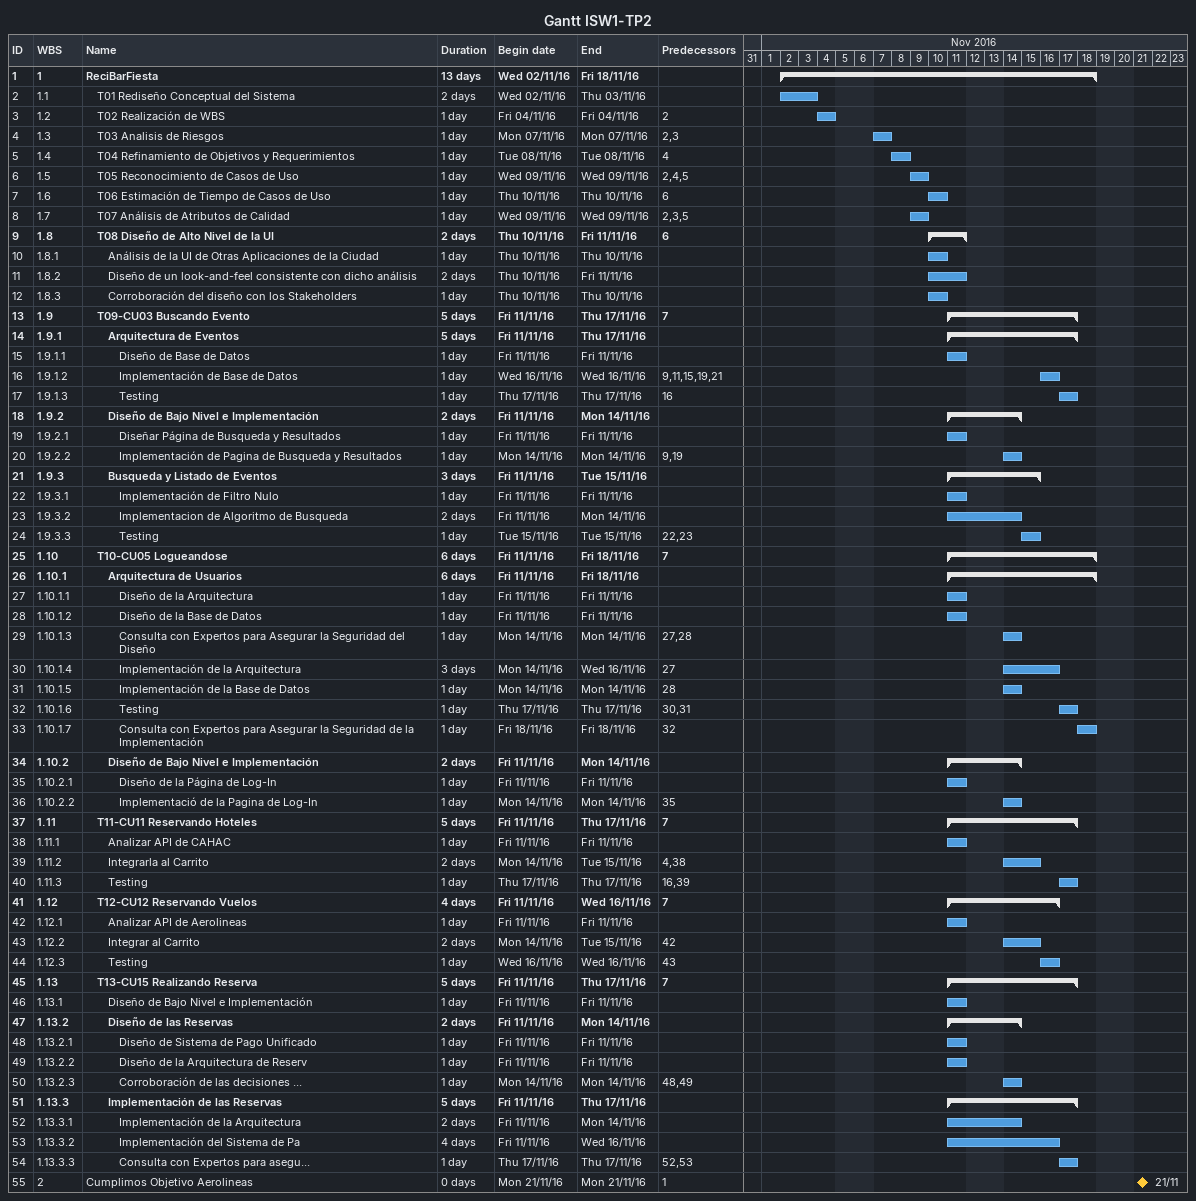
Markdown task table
Gantt ISW1-TP2

| ID | WBS | Task | Duration | Start | Finish | Predecessors |
|---|---|---|---|---|---|---|
| 1 | 1 | **ReciBarFiesta** | 13d | 2016-11-02 | 2016-11-18 |  |
| 2 | 1.1 | T01 Rediseño Conceptual del Sistema | 2d | 2016-11-02 | 2016-11-03 |  |
| 3 | 1.2 | T02 Realización de WBS | 1d | 2016-11-04 | 2016-11-04 | 2 |
| 4 | 1.3 | T03 Analisis de Riesgos | 1d | 2016-11-07 | 2016-11-07 | 2, 3 |
| 5 | 1.4 | T04 Refinamiento de Objetivos y Requerimientos | 1d | 2016-11-08 | 2016-11-08 | 4 |
| 6 | 1.5 | T05 Reconocimiento de Casos de Uso | 1d | 2016-11-09 | 2016-11-09 | 2, 4, 5 |
| 7 | 1.6 | T06 Estimación de Tiempo de Casos de Uso | 1d | 2016-11-10 | 2016-11-10 | 6 |
| 8 | 1.7 | T07 Análisis de Atributos de Calidad | 1d | 2016-11-09 | 2016-11-09 | 2, 3, 5 |
| 9 | 1.8 | **T08 Diseño de Alto Nivel de la UI** | 2d | 2016-11-10 | 2016-11-11 | 6 |
| 10 | 1.8.1 | Análisis de la UI de Otras Aplicaciones de la Ciudad | 1d | 2016-11-10 | 2016-11-10 |  |
| 11 | 1.8.2 | Diseño de un look-and-feel consistente con dicho análisis | 2d | 2016-11-10 | 2016-11-11 |  |
| 12 | 1.8.3 | Corroboración del diseño con los Stakeholders | 1d | 2016-11-10 | 2016-11-10 |  |
| 13 | 1.9 | **T09-CU03 Buscando Evento** | 5d | 2016-11-11 | 2016-11-17 | 7 |
| 14 | 1.9.1 | **Arquitectura de Eventos** | 5d | 2016-11-11 | 2016-11-17 |  |
| 15 | 1.9.1.1 | Diseño de Base de Datos | 1d | 2016-11-11 | 2016-11-11 |  |
| 16 | 1.9.1.2 | Implementación de Base de Datos | 1d | 2016-11-16 | 2016-11-16 | 9, 11, 15, 19, 21 |
| 17 | 1.9.1.3 | Testing | 1d | 2016-11-17 | 2016-11-17 | 16 |
| 18 | 1.9.2 | **Diseño de Bajo Nivel e Implementación** | 2d | 2016-11-11 | 2016-11-14 |  |
| 19 | 1.9.2.1 | Diseñar Página de Busqueda y Resultados | 1d | 2016-11-11 | 2016-11-11 |  |
| 20 | 1.9.2.2 | Implementación de Pagina de Busqueda y Resultados | 1d | 2016-11-14 | 2016-11-14 | 9, 19 |
| 21 | 1.9.3 | **Busqueda y Listado de Eventos** | 3d | 2016-11-11 | 2016-11-15 |  |
| 22 | 1.9.3.1 | Implementación de Filtro Nulo | 1d | 2016-11-11 | 2016-11-11 |  |
| 23 | 1.9.3.2 | Implementacion de Algoritmo de Busqueda | 2d | 2016-11-11 | 2016-11-14 |  |
| 24 | 1.9.3.3 | Testing | 1d | 2016-11-15 | 2016-11-15 | 22, 23 |
| 25 | 1.10 | **T10-CU05 Logueandose** | 6d | 2016-11-11 | 2016-11-18 | 7 |
| 26 | 1.10.1 | **Arquitectura de Usuarios** | 6d | 2016-11-11 | 2016-11-18 |  |
| 27 | 1.10.1.1 | Diseño de la Arquitectura | 1d | 2016-11-11 | 2016-11-11 |  |
| 28 | 1.10.1.2 | Diseño de la Base de Datos | 1d | 2016-11-11 | 2016-11-11 |  |
| 29 | 1.10.1.3 | Consulta con Expertos para Asegurar la Seguridad del Diseño | 1d | 2016-11-14 | 2016-11-14 | 27, 28 |
| 30 | 1.10.1.4 | Implementación de la Arquitectura | 3d | 2016-11-14 | 2016-11-16 | 27 |
| 31 | 1.10.1.5 | Implementación de la Base de Datos | 1d | 2016-11-14 | 2016-11-14 | 28 |
| 32 | 1.10.1.6 | Testing | 1d | 2016-11-17 | 2016-11-17 | 30, 31 |
| 33 | 1.10.1.7 | Consulta con Expertos para Asegurar la Seguridad de la Implementación | 1d | 2016-11-18 | 2016-11-18 | 32 |
| 34 | 1.10.2 | **Diseño de Bajo Nivel e Implementación** | 2d | 2016-11-11 | 2016-11-14 |  |
| 35 | 1.10.2.1 | Diseño de la Página de Log-In | 1d | 2016-11-11 | 2016-11-11 |  |
| 36 | 1.10.2.2 | Implementació de la Pagina de Log-In | 1d | 2016-11-14 | 2016-11-14 | 35 |
| 37 | 1.11 | **T11-CU11 Reservando Hoteles** | 5d | 2016-11-11 | 2016-11-17 | 7 |
| 38 | 1.11.1 | Analizar API de CAHAC | 1d | 2016-11-11 | 2016-11-11 |  |
| 39 | 1.11.2 | Integrarla al Carrito | 2d | 2016-11-14 | 2016-11-15 | 4, 38 |
| 40 | 1.11.3 | Testing | 1d | 2016-11-17 | 2016-11-17 | 16, 39 |
| 41 | 1.12 | **T12-CU12 Reservando Vuelos** | 4d | 2016-11-11 | 2016-11-16 | 7 |
| 42 | 1.12.1 | Analizar API de Aerolineas | 1d | 2016-11-11 | 2016-11-11 |  |
| 43 | 1.12.2 | Integrar al Carrito | 2d | 2016-11-14 | 2016-11-15 | 42 |
| 44 | 1.12.3 | Testing | 1d | 2016-11-16 | 2016-11-16 | 43 |
| 45 | 1.13 | **T13-CU15 Realizando Reserva** | 5d | 2016-11-11 | 2016-11-17 | 7 |
| 46 | 1.13.1 | Diseño de Bajo Nivel e Implementación | 1d | 2016-11-11 | 2016-11-11 |  |
| 47 | 1.13.2 | **Diseño de las Reservas** | 2d | 2016-11-11 | 2016-11-14 |  |
| 48 | 1.13.2.1 | Diseño de Sistema de Pago Unificado | 1d | 2016-11-11 | 2016-11-11 |  |
| 49 | 1.13.2.2 | Diseño de la Arquitectura de Reserv | 1d | 2016-11-11 | 2016-11-11 |  |
| 50 | 1.13.2.3 | Corroboración de las decisiones ... | 1d | 2016-11-14 | 2016-11-14 | 48, 49 |
| 51 | 1.13.3 | **Implementación de las Reservas** | 5d | 2016-11-11 | 2016-11-17 |  |
| 52 | 1.13.3.1 | Implementación de la Arquitectura | 2d | 2016-11-11 | 2016-11-14 |  |
| 53 | 1.13.3.2 | Implementación del Sistema de Pa | 4d | 2016-11-11 | 2016-11-16 |  |
| 54 | 1.13.3.3 | Consulta con Expertos para asegu... | 1d | 2016-11-17 | 2016-11-17 | 52, 53 |
| 55 | 2 | Cumplimos Objetivo Aerolineas | 0d | 2016-11-21 | 2016-11-21 | 1 |
